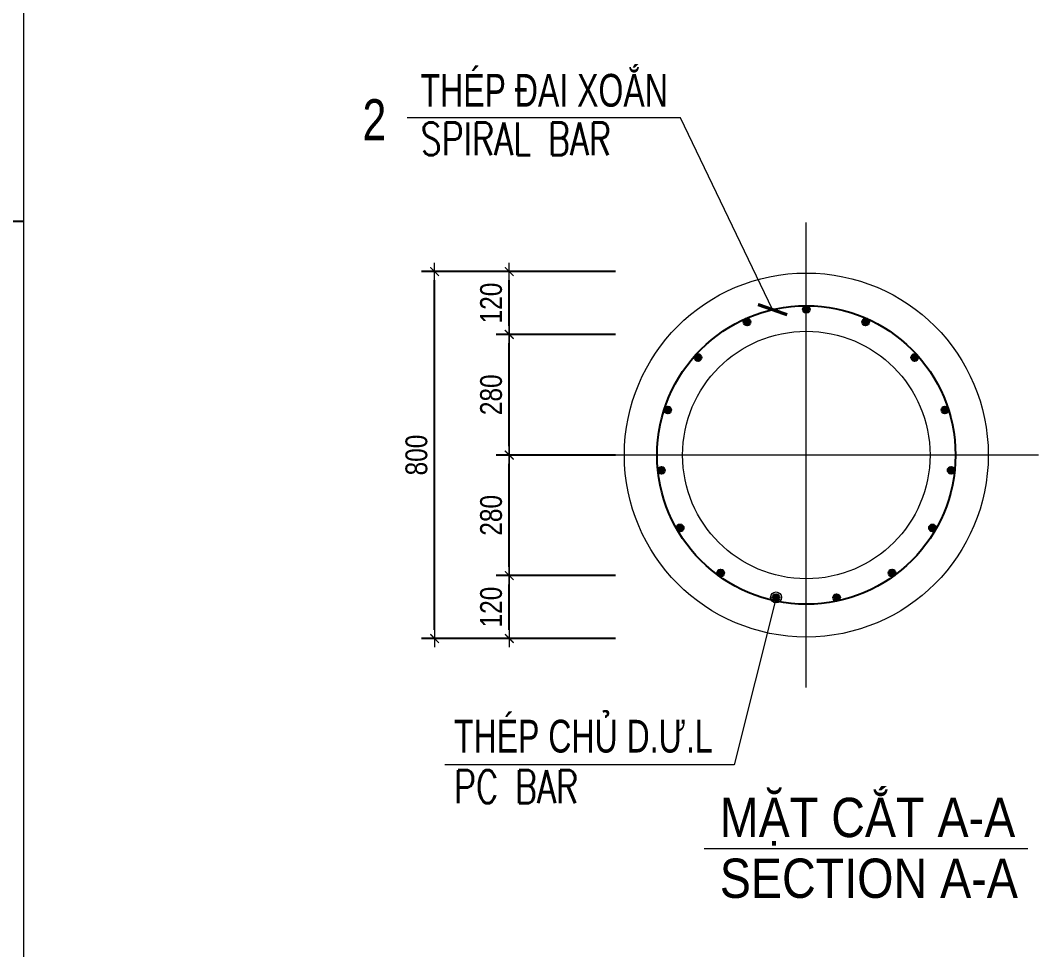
# Model space of a CAD drawing. Header units: millimetres. Extents: x -2123450 to -961021, y -260876 to 649159.
# Drawn here: x -1637070 to -1625410, y -80008 to -69372 of the extents above; entities that cross this region are included whole.
import ezdxf

# ---------------------------------------------------------------- set-up
doc = ezdxf.new("R2010")
doc.units = ezdxf.units.MM
doc.header["$LTSCALE"] = 1000
doc.header["$MEASUREMENT"] = 0
doc.header["$PDMODE"] = 66
doc.linetypes.add('CENTER2', pattern=[1.125, 0.75, -0.125, 0.125, -0.125])
doc.linetypes.add('CENTERX2', pattern=[4, 2.5, -0.5, 0.5, -0.5])
doc.layers.get('0').update_dxf_attribs({"linetype": 'CONTINUOUS'})
doc.layers.get('DEFPOINTS').update_dxf_attribs({"linetype": 'CONTINUOUS'})
for name, color, linetype, lineweight in [('1.NET BAO-F', 3, 'CONTINUOUS', 20), ('4.DIM-F', 1, 'CONTINUOUS', 15), ('NDC_S_AXIS', 5, 'CENTER2', 15), ('NDC_S_CONTINUOUS', 3, 'CONTINUOUS', 20), ('NDC_S_DIM', 1, 'CONTINUOUS', 9), ('NDC_S_ENG TEXT', 2, 'CONTINUOUS', 9), ('NDC_S_HATCH MATERIAL', 8, 'CONTINUOUS', 13), ('NDC_S_REBAR NO.', 7, 'CONTINUOUS', 20), ('NDC_S_REBAR SECTION', 6, 'CONTINUOUS', 25), ('NDC_S_STIRRUP', 2, 'CONTINUOUS', 25), ('NDC_S_VN TEXT', 7, 'CONTINUOUS', 9)]:
    doc.layers.add(name, color=color, linetype=linetype, lineweight=lineweight)
doc.styles.add('Arial', font='arial.ttf')
doc.styles.add('NDC_ARIAL', font='arial.ttf', dxfattribs={"width": 0.8})
doc.styles.add('NDC_ROMANS', font='romans.shx', dxfattribs={"width": 0.8, "bigfont": 'vns.shx'})
doc.styles.add('Vnsimli', font='vnsimli.shx', dxfattribs={"width": 0.65})
doc.dimstyles.new('D1-1(SC25)', dxfattribs={"dimscale": 25, "dimtxt": 2, "dimasz": 1.5, "dimexe": 1.5, "dimexo": 0, "dimgap": 0.5, "dimtad": 1, "dimdec": 0, "dimzin": 0, "dimdsep": 46, "dimtxsty": 'Vnsimli', "dimblk": 'ARCHTICK', "dimcen": 1, "dimdle": 1.5, "dimclrd": 256, "dimclre": 256, "dimclrt": 2, "dimadec": 0, "dimazin": 0, "dimtfac": 1, "dimtdec": 0, "dimtix": 1, "dimtmove": 2, "dimatfit": 2, "dimldrblk": 'ARCHTICK', "dimfxl": 1, "dimtolj": 1, "dimtzin": 0, "dimlwd": -1, "dimlwe": -1, "dimarcsym": 0})
doc.dimstyles.new('NDC_1-25(25)', dxfattribs={"dimscale": 100, "dimtxt": 2.5, "dimasz": 1, "dimexe": 1.5, "dimexo": 0, "dimgap": 0.8, "dimtad": 1, "dimdec": 0, "dimlfac": 0.25, "dimdsep": 46, "dimtxsty": 'NDC_ARIAL', "dimblk": 'DIMMARK', "dimcen": 49999.938995, "dimdle": 1.5, "dimclrd": 1, "dimclre": 1, "dimclrt": 3, "dimadec": 0, "dimazin": 0, "dimtfac": 1, "dimtdec": 0, "dimtix": 1, "dimtmove": 2, "dimatfit": 3, "dimfxl": 1, "dimarcsym": 0})

# ---------------------------------------------------------------- blocks, each defined once
blk = doc.blocks.new('MAT CAT 1-1')
at = {"layer": 'NDC_S_AXIS', "linetype": 'CENTERX2'}
for p, q in [((0, -0.3192), (0, 0.3192)), ((0.3192, 0), (-0.3192, 0))]:
    blk.add_line(p, q, dxfattribs=at)
at = {"layer": 'NDC_S_CONTINUOUS'}
for radius in [0.25, 0.17]:
    blk.add_circle((0, 0), radius, dxfattribs=at)
at = {"layer": 'NDC_S_STIRRUP', "ltscale": 0.01}
blk.add_circle((0, 0), 0.205, dxfattribs=at)
blk = doc.blocks.new('DIMMARK')
at = {"layer": 'NDC_S_DIM', "color": 1}
blk.add_line((-1.5, 0), (1, 0), dxfattribs=at)
at = {"layer": 'NDC_S_DIM', "color": 2, "const_width": 0.15}
blk.add_lwpolyline([(-0.5, -0.5), (0.5, 0.5)], dxfattribs=at)
blk = doc.blocks.new('*D1251')
at = {"layer": 'DEFPOINTS', "color": 0, "transparency": 16777216}
for p in [(-1632327, -72247), (-1630257, -72247), (-1630257, -76447)]:
    blk.add_point(p, dxfattribs=at)
at = {"layer": 'NDC_S_DIM', "color": 1, "lineweight": -2, "transparency": 16777216}
for p, q in [((-1630257, -72247), (-1632477, -72247)), ((-1632327, -76347), (-1632327, -72347)), ((-1630257, -76447), (-1632477, -76447))]:
    blk.add_line(p, q, dxfattribs=at)
at = {"layer": 'NDC_S_DIM', "color": 1, "lineweight": -2, "transparency": 16777216, "xscale": 100, "yscale": 100, "zscale": 100}
for p, rotation in [((-1632327, -72247), 90), ((-1632327, -76447), 270)]:
    blk.add_blockref('DIMMARK', p, dxfattribs=dict(at, rotation=rotation))
at = {"layer": 'NDC_S_DIM', "color": 3, "lineweight": 100, "transparency": 16777216, "insert": (-1632534, -74347), "char_height": 250, "attachment_point": 5, "rotation": 90, "style": 'NDC_ARIAL'}
blk.add_mtext('800', dxfattribs=at)
blk = doc.blocks.new('*D1252')
at = {"layer": 'DEFPOINTS', "color": 0, "transparency": 16777216}
for p in [(-1631472, -75727), (-1630257, -75727), (-1630257, -76447)]:
    blk.add_point(p, dxfattribs=at)
at = {"layer": 'NDC_S_DIM', "color": 1, "lineweight": -2, "transparency": 16777216}
for p, q in [((-1630257, -75727), (-1631622, -75727)), ((-1631472, -76347), (-1631472, -75827)), ((-1630257, -76447), (-1631622, -76447))]:
    blk.add_line(p, q, dxfattribs=at)
at = {"layer": 'NDC_S_DIM', "color": 1, "lineweight": -2, "transparency": 16777216, "xscale": 100, "yscale": 100, "zscale": 100}
for p, rotation in [((-1631472, -75727), 90), ((-1631472, -76447), 270)]:
    blk.add_blockref('DIMMARK', p, dxfattribs=dict(at, rotation=rotation))
at = {"layer": 'NDC_S_DIM', "color": 3, "lineweight": 100, "transparency": 16777216, "insert": (-1631679, -76087), "char_height": 250, "attachment_point": 5, "rotation": 90, "style": 'NDC_ARIAL'}
blk.add_mtext('120', dxfattribs=at)
blk = doc.blocks.new('*D1253')
at = {"layer": 'DEFPOINTS', "color": 0, "transparency": 16777216}
for p in [(-1631472, -74347), (-1630257, -74347), (-1630257, -75727)]:
    blk.add_point(p, dxfattribs=at)
at = {"layer": 'NDC_S_DIM', "color": 1, "lineweight": -2, "transparency": 16777216}
for p, q in [((-1630257, -74347), (-1631622, -74347)), ((-1631472, -75627), (-1631472, -74447)), ((-1630257, -75727), (-1631622, -75727))]:
    blk.add_line(p, q, dxfattribs=at)
at = {"layer": 'NDC_S_DIM', "color": 1, "lineweight": -2, "transparency": 16777216, "xscale": 100, "yscale": 100, "zscale": 100}
for p, rotation in [((-1631472, -74347), 90), ((-1631472, -75727), 270)]:
    blk.add_blockref('DIMMARK', p, dxfattribs=dict(at, rotation=rotation))
at = {"layer": 'NDC_S_DIM', "color": 3, "lineweight": 100, "transparency": 16777216, "insert": (-1631679, -75037), "char_height": 250, "attachment_point": 5, "rotation": 90, "style": 'NDC_ARIAL'}
blk.add_mtext('280', dxfattribs=at)
blk = doc.blocks.new('*D1254')
at = {"layer": 'DEFPOINTS', "color": 0, "transparency": 16777216}
for p in [(-1631472, -72967), (-1630257, -72967), (-1630257, -74347)]:
    blk.add_point(p, dxfattribs=at)
at = {"layer": 'NDC_S_DIM', "color": 1, "lineweight": -2, "transparency": 16777216}
for p, q in [((-1630257, -72967), (-1631622, -72967)), ((-1631472, -74247), (-1631472, -73067)), ((-1630257, -74347), (-1631622, -74347))]:
    blk.add_line(p, q, dxfattribs=at)
at = {"layer": 'NDC_S_DIM', "color": 1, "lineweight": -2, "transparency": 16777216, "xscale": 100, "yscale": 100, "zscale": 100}
for p, rotation in [((-1631472, -72967), 90), ((-1631472, -74347), 270)]:
    blk.add_blockref('DIMMARK', p, dxfattribs=dict(at, rotation=rotation))
at = {"layer": 'NDC_S_DIM', "color": 3, "lineweight": 100, "transparency": 16777216, "insert": (-1631679, -73657), "char_height": 250, "attachment_point": 5, "rotation": 90, "style": 'NDC_ARIAL'}
blk.add_mtext('280', dxfattribs=at)
blk = doc.blocks.new('*D1255')
at = {"layer": 'DEFPOINTS', "color": 0, "transparency": 16777216}
for p in [(-1631472, -72247), (-1630257, -72247), (-1630257, -72967)]:
    blk.add_point(p, dxfattribs=at)
at = {"layer": 'NDC_S_DIM', "color": 1, "lineweight": -2, "transparency": 16777216}
for p, q in [((-1630257, -72247), (-1631622, -72247)), ((-1631472, -72867), (-1631472, -72347)), ((-1630257, -72967), (-1631622, -72967))]:
    blk.add_line(p, q, dxfattribs=at)
at = {"layer": 'NDC_S_DIM', "color": 1, "lineweight": -2, "transparency": 16777216, "xscale": 100, "yscale": 100, "zscale": 100}
for p, rotation in [((-1631472, -72247), 90), ((-1631472, -72967), 270)]:
    blk.add_blockref('DIMMARK', p, dxfattribs=dict(at, rotation=rotation))
at = {"layer": 'NDC_S_DIM', "color": 3, "lineweight": 100, "transparency": 16777216, "insert": (-1631679, -72607), "char_height": 250, "attachment_point": 5, "rotation": 90, "style": 'NDC_ARIAL'}
blk.add_mtext('120', dxfattribs=at)
blk = doc.blocks.new('_ArchTick')
at = {"color": 0, "linetype": 'ByBlock', "lineweight": 0, "const_width": 0.15}
blk.add_lwpolyline([(-0.5, -0.5), (0.5, 0.5)], dxfattribs=at)
blk = doc.blocks.new('*U1241')
at = {"layer": 'NDC_S_HATCH MATERIAL'}
h = blk.add_hatch(color=256, dxfattribs=at)
h.dxf.hatch_style = 1
edge = h.paths.add_edge_path()
edge.add_arc((0, 0), 40, 0, 360)
at = {"layer": 'NDC_S_REBAR SECTION'}
blk.add_circle((0, 0), 40, dxfattribs=at)
blk = doc.blocks.new('*U1230')
at = {"layer": 'NDC_S_REBAR SECTION', "color": 0, "linetype": 'ByBlock', "lineweight": -2, "transparency": 16777216}
blk.add_blockref('*U1241', (-1628077, 260064), dxfattribs=at)
for p, rotation in [((-1628756, 259920), 24), ((-1627398, 259920), 336.0000000000001), ((-1629317, 259512), 48.00000000000002), ((-1626837, 259512), 312), ((-1629664, 258912), 72), ((-1626490, 258912), 288.0000000000001), ((-1629736, 258222), 96), ((-1626418, 258222), 264), ((-1629522, 257562), 120), ((-1626632, 257562), 240), ((-1629058, 257046), 144), ((-1627096, 257046), 216), ((-1628424, 256764), 168.0000000000001), ((-1627730, 256764), 192)]:
    blk.add_blockref('*U1241', p, dxfattribs=dict(at, rotation=rotation))

msp = doc.modelspace()

# ---------------------------------------------------------------- linework, layer by layer
msp.add_line((-1655445.74, -71670.75), (-1637035.68, -71670.75))
at = {"layer": '4.DIM-F'}
msp.add_line((-1629240.95, -78851.36), (-1625535.34, -78851.36), dxfattribs=at)
at = {"layer": 'NDC_S_CONTINUOUS'}
msp.add_line((-1637035.68, -53837.68), (-1637035.68, -134568.96), dxfattribs=at)

# ---------------------------------------------------------------- block references
at = {"layer": '1.NET BAO-F', "xscale": 8333.333335864481, "yscale": 8333.333335864481, "zscale": 8333.333335864481}
msp.add_blockref('MAT CAT 1-1', (-1628070.45, -74346.73), dxfattribs=at)
at = {"layer": 'NDC_S_REBAR SECTION', "color": 1}
msp.add_blockref('*U1230', (6.62, -332742.73), dxfattribs=at)

# ---------------------------------------------------------------- texts
at = {"layer": 'NDC_S_ENG TEXT', "style": 'NDC_ROMANS', "width": 0.75}
for s, p in [('SPIRAL BAR', (-1632488.05, -70915.28)), ('PC BAR', (-1632104.78, -78330.19))]:
    msp.add_text(s, height=375, dxfattribs=at).set_placement(p)
at = {"layer": 'NDC_S_REBAR NO.', "style": 'Arial', "width": 0.75}
msp.add_text('2', height=468.75, dxfattribs=at).set_placement((-1633152.79, -70742.98))
at = {"layer": 'NDC_S_VN TEXT', "style": 'Arial', "width": 0.7}
for s, p in [('THÉP ĐAI XOẮN', (-1632488.05, -70359.7)), ('THÉP CHỦ D.Ư.L', (-1632104.78, -77752.01))]:
    msp.add_text(s, height=375, dxfattribs=at).set_placement(p)
at = {"layer": 'NDC_S_VN TEXT', "lineweight": 70, "style": 'NDC_ARIAL', "width": 0.85}
for s, p in [('MẶT CẮT A-A', (-1629061.35, -78720.07)), ('SECTION A-A', (-1629061.35, -79415.87))]:
    msp.add_text(s, height=450, dxfattribs=at).set_placement(p)

# ---------------------------------------------------------------- dimensions: what is measured, and where the dimension line sits
at = {"layer": 'NDC_S_DIM', "lineweight": 100}
for base, p1, p2, text, picture, middle in [((-1632326.59, -72246.73), (-1630256.59, -76446.73), (-1630256.59, -72246.73), '800', '*D1251', (-1632534.23, -74346.73)), ((-1631471.59, -72246.73), (-1630256.59, -72966.73), (-1630256.59, -72246.73), '120', '*D1255', (-1631679.23, -72606.73)), ((-1631471.59, -72966.73), (-1630256.59, -74346.73), (-1630256.59, -72966.73), '280', '*D1254', (-1631679.23, -73656.73)), ((-1631471.59, -74346.73), (-1630256.59, -75726.73), (-1630256.59, -74346.73), '280', '*D1253', (-1631679.23, -75036.73)), ((-1631471.59, -75726.73), (-1630256.59, -76446.73), (-1630256.59, -75726.73), '120', '*D1252', (-1631679.23, -76086.73))]:
    dim = msp.add_linear_dim(base=base, p1=p1, p2=p2, angle=90, text=text, dimstyle='NDC_1-25(25)', dxfattribs=at)
    dim.commit()
    dim.dimension.update_dxf_attribs({"geometry": picture, "text_midpoint": middle})

# ---------------------------------------------------------------- leaders
at = {"layer": '4.DIM-F'}
for points, override in [([(-1628457.27, -72682.76), (-1629512.22, -70487.49), (-1632642.23, -70487.49)], {"dimasz": 10}), ([(-1628416.97, -75976.97), (-1628897.49, -77891.1), (-1632211.52, -77891.1)], {"dimasz": 5, "dimldrblk": 'Origin'})]:
    msp.add_leader(points, dimstyle='D1-1(SC25)', override=override, dxfattribs=at)

doc.saveas('drawing.dxf')
